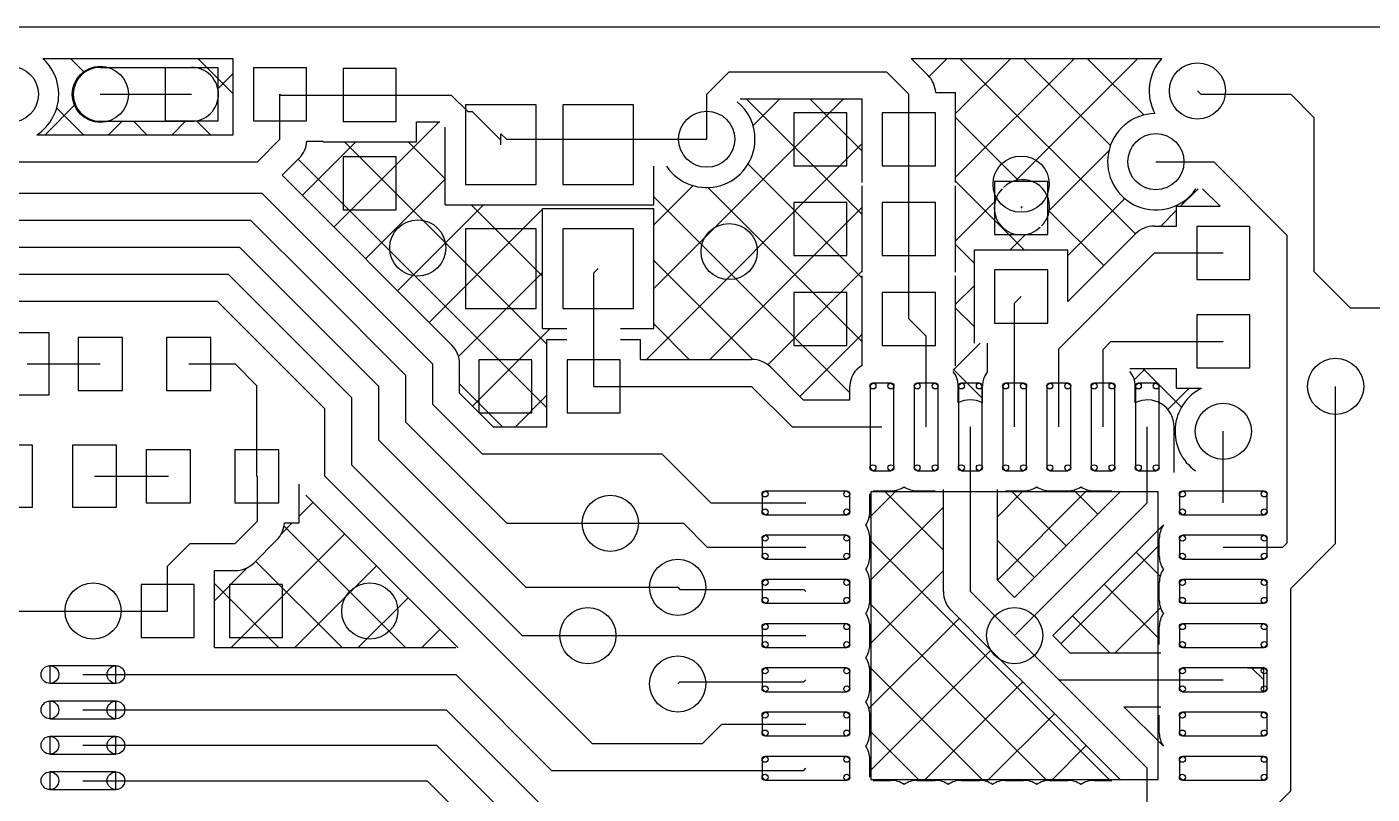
# Model space of a CAD drawing. Extents: x 0 to 2.16, y 0 to 0.69.
# Drawn here: x 0.577 to 1.176, y 0.349 to 0.69 of the extents above; entities that cross this region are included whole.
import ezdxf

# ---------------------------------------------------------------- set-up
doc = ezdxf.new("R2010")
doc.units = 0
doc.layers.get('0').update_dxf_attribs({"linetype": 'CONTINUOUS'})
doc.layers.add('gtl', color=1, linetype='CONTINUOUS')

# ---------------------------------------------------------------- blocks, each defined once
blk = doc.blocks.new('D22')
blk.add_lwpolyline([(-0.01181, -0.01181), (0.01181, -0.01181), (0.01181, 0.01181), (-0.01181, 0.01181)], close=True)
blk = doc.blocks.new('D23')
blk.add_lwpolyline([(-0.01181, -0.01181), (0.01181, -0.01181), (0.01181, 0.01181), (-0.01181, 0.01181)], close=True)
blk = doc.blocks.new('D24')
blk.add_lwpolyline([(-0.00984, -0.01181), (0.00984, -0.01181), (0.00984, 0.01181), (-0.00984, 0.01181)], close=True)
blk = doc.blocks.new('D28')
blk.add_lwpolyline([(-0.00984, -0.01378), (0.00984, -0.01378), (0.00984, 0.01378), (-0.00984, 0.01378)], close=True)
blk = doc.blocks.new('D32')
blk.add_lwpolyline([(0.0147, 0.0039), (-0.0147, 0.0039), (-0.0147, -0.0039), (0.0147, -0.0039)], close=True)
for centre in [(-0.0147, 0), (0.0147, 0)]:
    blk.add_circle(centre, 0.00394)
blk = doc.blocks.new('D34')
blk.add_lwpolyline([(-0.0182, -0.0053), (0.0182, -0.0053), (0.0195, -0.004), (0.0195, 0.004), (0.0182, 0.0053), (-0.0182, 0.0053), (-0.0195, 0.004), (-0.0195, -0.004)], close=True)
for centre in [(-0.0182, 0.004), (0.0182, 0.004), (-0.0182, -0.004), (0.0182, -0.004)]:
    blk.add_circle(centre, 0.00133)
blk = doc.blocks.new('D35')
blk.add_lwpolyline([(0.0053, -0.0182), (0.0053, 0.0182), (0.004, 0.0195), (-0.004, 0.0195), (-0.0053, 0.0182), (-0.0053, -0.0182), (-0.004, -0.0195), (0.004, -0.0195)], close=True)
for centre in [(-0.004, 0.0182), (0.004, 0.0182), (-0.004, -0.0182), (0.004, -0.0182)]:
    blk.add_circle(centre, 0.00133)
blk = doc.blocks.new('D36')
blk.add_lwpolyline([(-0.01575, -0.017715), (0.01575, -0.017715), (0.01575, 0.017715), (-0.01575, 0.017715)], close=True)
blk = doc.blocks.new('D72')
blk.add_lwpolyline([(-0.063975, -0.063975), (0.063975, -0.063975), (0.063975, 0.063975), (-0.063975, 0.063975)], close=True)
blk = doc.blocks.new('D75')
blk.add_circle((0, 0), 0.0125)

msp = doc.modelspace()

# ---------------------------------------------------------------- linework, layer by layer
at = {"layer": 'gtl', "color": 1}
for points in [[(0.06449, 0.69), (2.09, 0.69)], [(0.58436, 0.676), (0.66919, 0.676)], [(0.59679, 0.676), (0.60303, 0.66977)], [(0.61, 0.672), (0.65063, 0.672)], [(0.65336, 0.676), (0.66919, 0.66017)], [(0.66919, 0.642), (0.66919, 0.676)], [(0.97097, 0.676), (1.08263, 0.676)], [(0.97097, 0.676), (0.97848, 0.66848)], [(0.97903, 0.6679), (0.98713, 0.676)], [(0.99081, 0.62312), (1.0437, 0.676)], [(0.99081, 0.6514), (1.01541, 0.676)], [(0.99277, 0.676), (1.0709, 0.59787)], [(1.01759, 0.62161), (1.07198, 0.676)], [(1.02106, 0.676), (1.05977, 0.63728)], [(1.04934, 0.676), (1.07455, 0.6508)], [(0.66239, 0.66239), (0.66919, 0.66919)], [(0.66239, 0.66239), (0.66919, 0.66919)], [(0.88, 0.64), (0.88, 0.66), (0.89, 0.67)], [(0.89, 0.67), (0.96, 0.67), (0.97, 0.66)], [(0.61, 0.66), (0.65063, 0.66)], [(0.69, 0.64), (0.69, 0.66)], [(0.69, 0.66), (0.69032, 0.65969), (0.73, 0.65969)], [(0.73, 0.65969), (0.76622, 0.65969)], [(0.76622, 0.65969), (0.77363, 0.65228)], [(0.97, 0.6), (0.97, 0.66)], [(0.98197, 0.66081), (0.99081, 0.66081)], [(0.99081, 0.62081), (0.99081, 0.66081)], [(1.0985, 0.6615), (1.1, 0.66), (1.14, 0.66)], [(1.14, 0.66), (1.15049, 0.64951)], [(0.58543, 0.642), (0.59889, 0.65546)], [(0.59061, 0.65389), (0.60251, 0.642)], [(0.8564, 0.57356), (0.94084, 0.658)], [(0.89497, 0.658), (0.94919, 0.658)], [(0.89763, 0.658), (0.94919, 0.60645)], [(0.90063, 0.64607), (0.91256, 0.658)], [(0.92592, 0.658), (0.94919, 0.63473)], [(0.94919, 0.62081), (0.94919, 0.658)], [(0.61, 0.648), (0.65063, 0.648)], [(0.61372, 0.642), (0.61972, 0.648)], [(0.62479, 0.648), (0.63079, 0.642)], [(0.642, 0.642), (0.648, 0.648)], [(0.642, 0.642), (0.648, 0.648)], [(0.65287, 0.64821), (0.65908, 0.642)], [(0.71399, 0.60086), (0.76082, 0.64768)], [(0.75081, 0.64768), (0.76125, 0.64768)], [(0.75081, 0.63887), (0.75081, 0.64768)], [(0.77363, 0.65228), (0.7756, 0.65228)], [(0.7756, 0.65228), (0.78835, 0.63953)], [(0.99081, 0.64968), (1.01865, 0.62184)], [(1.15049, 0.58101), (1.15049, 0.64951)], [(0.58176, 0.642), (0.66919, 0.642)], [(0.7636, 0.61084), (0.7636, 0.64534)], [(0.78835, 0.64244), (0.79079, 0.64)], [(0.78835, 0.63953), (0.78835, 0.64244)], [(0.68, 0.63), (0.69, 0.64)], [(0.69985, 0.615), (0.72373, 0.63887)], [(0.70197, 0.63919), (0.70919, 0.63919)], [(0.70919, 0.63887), (0.75081, 0.63887)], [(0.71877, 0.63887), (0.80887, 0.54877)], [(0.74706, 0.63887), (0.7636, 0.62233)], [(0.78835, 0.63756), (0.78835, 0.63953)], [(0.79079, 0.64), (0.88, 0.64)], [(0.85313, 0.542), (0.94919, 0.63806)], [(0.57, 0.63), (0.68, 0.63)], [(0.69091, 0.62394), (0.69849, 0.63152)], [(0.69817, 0.6312), (0.80887, 0.52049)], [(0.89843, 0.62892), (0.94919, 0.57816)], [(1.0325, 0.60824), (1.05904, 0.63477)], [(1.08, 0.63), (1.10572, 0.63)], [(1.10572, 0.63), (1.13849, 0.59723)], [(0.69091, 0.62394), (0.76648, 0.54837)], [(0.8564, 0.61084), (0.8564, 0.628)], [(0.72814, 0.58672), (0.7636, 0.62218)], [(0.8564, 0.60184), (0.87393, 0.61937)], [(0.88056, 0.61851), (0.94919, 0.54988)], [(0.94919, 0.58081), (0.94919, 0.61919)], [(0.99081, 0.62139), (1.02139, 0.59081)], [(0.99081, 0.58081), (0.99081, 0.61919)], [(1.09101, 0.61018), (1.09883, 0.618)], [(1.10075, 0.618), (1.10857, 0.61018)], [(0.49509, 0.616), (0.68188, 0.616)], [(0.68188, 0.616), (0.758, 0.53988)], [(0.8564, 0.61438), (0.94372, 0.52707)], [(0.99081, 0.59483), (1.00839, 0.61241)], [(1.04081, 0.58826), (1.06613, 0.61358)], [(0.74228, 0.57257), (0.78055, 0.61084)], [(0.75642, 0.55843), (0.8069, 0.60891)], [(0.7636, 0.61084), (0.8069, 0.61084)], [(0.77509, 0.61084), (0.8069, 0.57902)], [(0.8069, 0.61084), (0.81309, 0.61084), (0.8564, 0.61084)], [(0.8069, 0.61084), (0.81309, 0.61084)], [(0.8069, 0.60916), (0.8564, 0.60916)], [(0.8069, 0.55572), (0.8069, 0.60916)], [(0.84168, 0.55572), (0.8564, 0.55572), (0.8564, 0.60916)], [(0.88141, 0.542), (0.94919, 0.60978)], [(1.02, 0.60937), (1.02063, 0.61)], [(1.03247, 0.60802), (1.05676, 0.58373)], [(1.0822, 0.60137), (1.08919, 0.60836)], [(1.08919, 0.61018), (1.10857, 0.61018)], [(1.08919, 0.60137), (1.08919, 0.61018)], [(0.46252, 0.56646), (0.50006, 0.604), (0.67691, 0.604)], [(0.67691, 0.604), (0.70546, 0.57546), (0.70546, 0.57546), (0.746, 0.53491)], [(0.97, 0.56), (0.97, 0.6)], [(1.07937, 0.60137), (1.08919, 0.60137)], [(0.99081, 0.59311), (0.99919, 0.58473)], [(1.01508, 0.59081), (1.02176, 0.5975)], [(1.04081, 0.56778), (1.07088, 0.59785)], [(1.13648, 0.45842), (1.13849, 0.46043), (1.13849, 0.59723)], [(0.50503, 0.592), (0.67194, 0.592), (0.734, 0.52994)], [(0.99919, 0.59081), (1.04081, 0.59081)], [(0.99919, 0.54919), (0.99919, 0.59081)], [(1.03677, 0.54677), (1.07937, 0.58937)], [(1.04081, 0.56778), (1.04081, 0.59081)], [(1.07937, 0.58937), (1.11, 0.58937)], [(0.82968, 0.53), (0.82968, 0.58047), (0.83165, 0.58244)], [(0.8564, 0.5861), (0.90051, 0.54199)], [(0.90725, 0.53956), (0.94919, 0.58149)], [(1.15049, 0.58101), (1.1665, 0.565), (1.18, 0.565)], [(0.51, 0.58), (0.66697, 0.58)], [(0.66697, 0.58), (0.68348, 0.56349), (0.68348, 0.56349), (0.722, 0.52497)], [(0.76952, 0.54325), (0.8069, 0.58063)], [(0.94919, 0.53924), (0.94919, 0.57919)], [(0.99081, 0.53919), (0.99081, 0.57919)], [(0.99081, 0.56655), (0.99919, 0.57492)], [(1.01709, 0.51197), (1.01709, 0.56709), (1.02, 0.57)], [(0.518, 0.568), (0.662, 0.568), (0.71, 0.52)], [(0.99081, 0.56482), (0.99919, 0.55645)], [(0.8564, 0.55781), (0.87221, 0.542)], [(0.97, 0.56), (0.97772, 0.55228)], [(0.77577, 0.52121), (0.81028, 0.55572)], [(0.8069, 0.55572), (0.81769, 0.55572)], [(0.92147, 0.52549), (0.94919, 0.55321)], [(0.97772, 0.51197), (0.97772, 0.55228)], [(0.80887, 0.55081), (0.81769, 0.55081)], [(0.80887, 0.512), (0.80887, 0.55081)], [(0.84168, 0.55081), (0.8505, 0.55081)], [(0.8505, 0.542), (0.8505, 0.55081)], [(0.98972, 0.53717), (1.00174, 0.54919)], [(1.00509, 0.53664), (1.00509, 0.54919)], [(1.03677, 0.51197), (1.03677, 0.54677)], [(1.05646, 0.51197), (1.05646, 0.54646), (1.06, 0.55)], [(1.06, 0.55), (1.11, 0.55)], [(0.5774, 0.54), (0.61, 0.54)], [(0.64937, 0.54), (0.67, 0.54)], [(0.67, 0.54), (0.67968, 0.53031)], [(0.758, 0.522), (0.758, 0.53988)], [(0.77, 0.52697), (0.77, 0.53988)], [(0.8505, 0.542), (0.9, 0.542)], [(0.746, 0.514), (0.746, 0.53491)], [(0.90848, 0.53848), (0.923, 0.52397)], [(0.98972, 0.53764), (1.00277, 0.52458)], [(1.06846, 0.538), (1.08919, 0.538)], [(1.07037, 0.53297), (1.0754, 0.538)], [(1.0742, 0.538), (1.09141, 0.5208)], [(1.08919, 0.52919), (1.08919, 0.538)], [(0.67968, 0.49), (0.67968, 0.53031)], [(0.734, 0.506), (0.734, 0.52994)], [(0.77, 0.53108), (0.78908, 0.512)], [(0.82968, 0.53), (0.9, 0.53)], [(0.9, 0.53), (0.91803, 0.51197)], [(0.94372, 0.52397), (0.94372, 0.53013)], [(0.99203, 0.5227), (0.99203, 0.53013)], [(1.00277, 0.5227), (1.00277, 0.53013)], [(1.07077, 0.5227), (1.07077, 0.53013)], [(1.08535, 0.51966), (1.09487, 0.52919)], [(1.08919, 0.52919), (1.1003, 0.52919)], [(1.16, 0.46), (1.16, 0.53)], [(0.722, 0.49497), (0.722, 0.52497)], [(0.758, 0.522), (0.78, 0.5)], [(0.77, 0.52697), (0.78497, 0.512)], [(0.79484, 0.512), (0.80887, 0.52603)], [(0.923, 0.52397), (0.94372, 0.52397)], [(0.71, 0.49), (0.71, 0.52)], [(0.746, 0.514), (0.79094, 0.46905)], [(0.78497, 0.512), (0.80887, 0.512)], [(0.91803, 0.51197), (0.95803, 0.51197)], [(0.9974, 0.43874), (0.9974, 0.51197)], [(1.07614, 0.47811), (1.07614, 0.51197)], [(1.08814, 0.49174), (1.08814, 0.51197)], [(1.11, 0.47811), (1.11, 0.51)], [(0.734, 0.506), (0.79944, 0.44056)], [(0.78, 0.5), (0.86, 0.5)], [(0.86, 0.5), (0.88189, 0.47811)], [(0.722, 0.49497), (0.79791, 0.41906)], [(0.6074, 0.49), (0.64031, 0.49)], [(0.67968, 0.49), (0.68, 0.48968)], [(0.68, 0.47), (0.68, 0.48968)], [(0.69853, 0.46919), (0.69853, 0.48648)], [(0.71, 0.49), (0.82894, 0.37106)], [(0.70152, 0.48151), (0.76935, 0.41368)], [(0.95232, 0.47149), (0.96466, 0.48382)], [(0.95266, 0.47412), (0.95266, 0.4821)], [(0.95404, 0.48348), (0.96202, 0.48348)], [(0.95902, 0.48348), (0.9854, 0.4571)], [(0.97373, 0.48348), (0.9817, 0.48348)], [(0.9854, 0.43874), (0.9854, 0.48417)], [(1.0094, 0.44371), (1.0094, 0.48417)], [(1.0094, 0.44372), (1.04958, 0.48389)], [(1.0094, 0.472), (1.02088, 0.48348)], [(1.0131, 0.48348), (1.02107, 0.48348)], [(1.01559, 0.48348), (1.04006, 0.459)], [(1.01709, 0.43603), (1.06414, 0.48308)], [(1.03279, 0.48348), (1.04076, 0.48348)], [(1.0435, 0.48385), (1.05421, 0.47315)], [(1.05247, 0.48348), (1.06044, 0.48348)], [(0.69853, 0.47225), (0.70465, 0.47838)], [(0.88189, 0.47811), (0.92417, 0.47811)], [(0.95263, 0.44351), (0.9854, 0.47628)], [(1.01709, 0.41906), (1.07614, 0.47811)], [(0.67, 0.46), (0.68, 0.47)], [(0.69054, 0.46427), (0.69546, 0.46919)], [(0.69181, 0.46785), (0.74592, 0.41373)], [(0.69197, 0.46919), (0.69853, 0.46919)], [(0.79094, 0.46905), (0.83709, 0.46905)], [(0.83709, 0.46905), (0.86964, 0.46905)], [(0.86964, 0.46905), (0.88027, 0.45842)], [(1.03406, 0.41906), (1.08331, 0.4683)], [(0.66829, 0.41373), (0.71879, 0.46424)], [(0.67848, 0.45151), (0.68849, 0.46152)], [(0.95266, 0.45444), (0.95266, 0.46241)], [(0.95266, 0.46155), (1.05958, 0.35463)], [(1.0094, 0.46138), (1.02592, 0.44486)], [(1.08151, 0.45444), (1.08151, 0.46241)], [(0.64, 0.45), (0.65, 0.46)], [(0.65, 0.46), (0.67, 0.46)], [(0.88027, 0.45842), (0.92417, 0.45842)], [(1.03768, 0.41543), (1.08151, 0.45926)], [(1.07118, 0.45617), (1.08188, 0.44547)], [(1.11, 0.45842), (1.13648, 0.45842)], [(1.14, 0.44), (1.16, 0.46)], [(0.64, 0.43), (0.64, 0.45)], [(0.66081, 0.43454), (0.67573, 0.44946)], [(0.67917, 0.4522), (0.71764, 0.41373)], [(0.69657, 0.41373), (0.73294, 0.45009)], [(0.66081, 0.448), (0.67, 0.448)], [(0.66081, 0.41373), (0.66081, 0.448)], [(0.95266, 0.41526), (0.9854, 0.448)], [(1.0094, 0.44371), (1.01709, 0.43603)], [(0.66081, 0.44228), (0.68936, 0.41373)], [(0.79944, 0.44056), (0.86709, 0.44056)], [(0.86709, 0.44056), (0.86799, 0.43965)], [(0.86799, 0.43965), (0.92327, 0.43965)], [(0.92327, 0.43965), (0.92417, 0.43874)], [(0.95266, 0.43475), (0.95266, 0.44273)], [(0.9974, 0.43874), (1.01709, 0.41906)], [(1.05703, 0.44203), (1.08151, 0.41756)], [(1.08151, 0.43475), (1.08151, 0.44273)], [(1.14, 0.35), (1.14, 0.44)], [(0.72486, 0.41373), (0.74708, 0.43595)], [(0.95257, 0.43336), (1.03139, 0.35454)], [(1.06191, 0.41137), (1.08204, 0.4315)], [(0.57362, 0.43), (0.60681, 0.43)], [(0.60681, 0.43), (0.64, 0.43)], [(0.95225, 0.38656), (0.99243, 0.42674)], [(0.98892, 0.43025), (1.0086, 0.41057)], [(1.04289, 0.42789), (1.05941, 0.41137)], [(0.75314, 0.41373), (0.76122, 0.42181)], [(0.95266, 0.41507), (0.95266, 0.42304)], [(1.08151, 0.41507), (1.08151, 0.42304)], [(0.66081, 0.41373), (0.76827, 0.41373)], [(0.79791, 0.41906), (0.82709, 0.41906)], [(0.82709, 0.41906), (0.92417, 0.41906)], [(1.01709, 0.41906), (1.03677, 0.39937)], [(1.03406, 0.41906), (1.04174, 0.41137)], [(0.95266, 0.35869), (1.00657, 0.4126)], [(1.0086, 0.41057), (1.02829, 0.39088)], [(1.04174, 0.41137), (1.0822, 0.41137)], [(0.60228, 0.40173), (0.76827, 0.40173), (0.81094, 0.35906)], [(0.95251, 0.40514), (1.00317, 0.35447)], [(0.95266, 0.39538), (0.95266, 0.40336)], [(1.12073, 0.40474), (1.128, 0.40474)], [(1.12261, 0.40474), (1.128, 0.39935)], [(1.128, 0.394), (1.128, 0.40474)], [(0.86709, 0.39755), (0.86799, 0.39846)], [(0.86799, 0.39846), (0.92327, 0.39846)], [(0.92327, 0.39846), (0.92417, 0.39937)], [(0.97689, 0.35463), (1.02071, 0.39846)], [(1.03677, 0.39937), (1.07614, 0.36)], [(1.03677, 0.39937), (1.11, 0.39937)], [(1.02829, 0.39088), (1.06414, 0.35503)], [(1.12073, 0.394), (1.128, 0.394)], [(0.60228, 0.38598), (0.76402, 0.38598)], [(0.76402, 0.38598), (0.8275, 0.3225)], [(0.95266, 0.3757), (0.95266, 0.38367)], [(1.00464, 0.3541), (1.03486, 0.38432)], [(1.06574, 0.38737), (1.0822, 0.38737)], [(1.06574, 0.38737), (1.08331, 0.36981)], [(1.08151, 0.3757), (1.08151, 0.38367)], [(0.87807, 0.37106), (0.8867, 0.37969)], [(0.8867, 0.37969), (0.92417, 0.37969)], [(0.95266, 0.3767), (0.97473, 0.35463)], [(0.60228, 0.37024), (0.75976, 0.37024)], [(0.75976, 0.37024), (0.81, 0.32)], [(0.82894, 0.37106), (0.87807, 0.37106)], [(1.03345, 0.35463), (1.049, 0.37017)], [(0.92323, 0.35906), (0.92417, 0.36)], [(0.95266, 0.35601), (0.95266, 0.36399)], [(1.07614, 0.32614), (1.07614, 0.36)], [(0.60228, 0.35449), (0.75551, 0.35449)], [(0.75551, 0.35449), (0.792, 0.318)], [(0.81094, 0.35906), (0.92323, 0.35906)], [(0.95404, 0.35463), (0.96202, 0.35463)], [(0.97373, 0.35463), (0.9817, 0.35463)], [(0.99341, 0.35463), (1.00139, 0.35463)], [(1.0131, 0.35463), (1.02107, 0.35463)], [(1.03279, 0.35463), (1.04076, 0.35463)], [(1.05247, 0.35463), (1.06044, 0.35463)], [(1.04, 0.25), (1.14, 0.35)]]:
    msp.add_lwpolyline(points, dxfattribs=at)
for points in [[(0.5915, 0.66), (0.5915, 0.66), (0.5915, 0.66, 0.21303), (0.58436, 0.676), (0.58436, 0.676)], [(0.61, 0.672), (0.61, 0.672), (0.61, 0.672, 1), (0.61, 0.648), (0.61, 0.648)], [(0.66263, 0.66), (0.66263, 0.66), (0.66263, 0.66, 0.414214), (0.65063, 0.672), (0.65063, 0.672)], [(1.08263, 0.676), (1.08263, 0.676), (1.08263, 0.676, 0.315651), (1.07947, 0.65149), (1.07947, 0.65149)], [(0.98197, 0.66081), (0.98197, 0.66081), (0.98197, 0.66081, 0.181984), (0.97848, 0.66848), (0.97848, 0.66848)], [(0.98197, 0.66081), (0.98197, 0.66081), (0.98197, 0.66081, 0.181984), (0.97848, 0.66848), (0.97848, 0.66848)], [(0.58176, 0.642), (0.58176, 0.642), (0.58176, 0.642, 0.253288), (0.5915, 0.66), (0.5915, 0.66)], [(0.65063, 0.648), (0.65063, 0.648), (0.65063, 0.648, 0.414214), (0.66263, 0.66), (0.66263, 0.66)], [(0.9015, 0.64), (0.9015, 0.64), (0.9015, 0.64, 0.225155), (0.89361, 0.65664), (0.89361, 0.65664)], [(1.07947, 0.65149), (1.07947, 0.65149), (1.07947, 0.65149, 1.64236), (1.09784, 0.618), (1.09784, 0.618)], [(0.69849, 0.63152), (0.69849, 0.63152), (0.69849, 0.63152, 0.182005), (0.70197, 0.63919), (0.70197, 0.63919)], [(0.69849, 0.63152), (0.69849, 0.63152), (0.69849, 0.63152, 0.182005), (0.70197, 0.63919), (0.70197, 0.63919)], [(0.86216, 0.628), (0.86216, 0.628), (0.86216, 0.628, 0.740466), (0.9015, 0.64), (0.9015, 0.64)], [(1.01152, 0.61786), (1.01152, 0.61786), (1.01152, 0.61786, 0.998577), (1.02848, 0.60088), (1.02848, 0.60088)], [(1.03263, 0.61), (1.03263, 0.61), (1.03263, 0.61, 0.668515), (1.01215, 0.61848), (1.01215, 0.61848)], [(1.02911, 0.60151), (1.02911, 0.60151), (1.02911, 0.60151, 0.198316), (1.03263, 0.61), (1.03263, 0.61)], [(1.07937, 0.60137), (1.07937, 0.60137), (1.07937, 0.60137, 0.199109), (1.07088, 0.59785), (1.07088, 0.59785)], [(1.07937, 0.60137), (1.07937, 0.60137), (1.07937, 0.60137, 0.199109), (1.07088, 0.59785), (1.07088, 0.59785)], [(0.77, 0.53988), (0.77, 0.53988), (0.77, 0.53988, 0.199109), (0.76648, 0.54837), (0.76648, 0.54837)], [(0.77, 0.53988), (0.77, 0.53988), (0.77, 0.53988, 0.199109), (0.76648, 0.54837), (0.76648, 0.54837)], [(0.90848, 0.53848), (0.90848, 0.53848), (0.90848, 0.53848, 0.198099), (0.9, 0.542), (0.9, 0.542)], [(0.90848, 0.53848), (0.90848, 0.53848), (0.90848, 0.53848, 0.198099), (0.9, 0.542), (0.9, 0.542)], [(0.94919, 0.53924), (0.94919, 0.53924), (0.94919, 0.53924, 0.277202), (0.94372, 0.53013), (0.94372, 0.53013)], [(0.99203, 0.53013), (0.99203, 0.53013), (0.99203, 0.53013, 0.172191), (0.98972, 0.53664), (0.98972, 0.53664)], [(1.00509, 0.53664), (1.00509, 0.53664), (1.00509, 0.53664, 0.171964), (1.00277, 0.53013), (1.00277, 0.53013)], [(1.07077, 0.53013), (1.07077, 0.53013), (1.07077, 0.53013, 0.172191), (1.06846, 0.53664), (1.06846, 0.53664)], [(1.1003, 0.52919), (1.1003, 0.52919), (1.1003, 0.52919, 0.565968), (1.09762, 0.49242), (1.09762, 0.49242)], [(1.00277, 0.5227), (1.00277, 0.5227), (1.00277, 0.5227, 0.236265), (0.99203, 0.5227), (0.99203, 0.5227)], [(1.08814, 0.51197), (1.08814, 0.51197), (1.08814, 0.51197, 0.55772), (1.07077, 0.5227), (1.07077, 0.5227)], [(0.96202, 0.48348), (0.96202, 0.48348), (0.96202, 0.48348, 0.152231), (0.96787, 0.4853), (0.96787, 0.4853)], [(0.96787, 0.4853), (0.96787, 0.4853), (0.96787, 0.4853, 0.152312), (0.97373, 0.48348), (0.97373, 0.48348)], [(1.02107, 0.48348), (1.02107, 0.48348), (1.02107, 0.48348, 0.151511), (1.02693, 0.4853), (1.02693, 0.4853)], [(1.02693, 0.4853), (1.02693, 0.4853), (1.02693, 0.4853, 0.152312), (1.03279, 0.48348), (1.03279, 0.48348)], [(1.04076, 0.48348), (1.04076, 0.48348), (1.04076, 0.48348, 0.152231), (1.04661, 0.4853), (1.04661, 0.4853)], [(1.04661, 0.4853), (1.04661, 0.4853), (1.04661, 0.4853, 0.152312), (1.05247, 0.48348), (1.05247, 0.48348)], [(0.95084, 0.46827), (0.95084, 0.46827), (0.95084, 0.46827, 0.152064), (0.95266, 0.47412), (0.95266, 0.47412)], [(0.68849, 0.46152), (0.68849, 0.46152), (0.68849, 0.46152, 0.182005), (0.69197, 0.46919), (0.69197, 0.46919)], [(0.68849, 0.46152), (0.68849, 0.46152), (0.68849, 0.46152, 0.182005), (0.69197, 0.46919), (0.69197, 0.46919)], [(0.95266, 0.46241), (0.95266, 0.46241), (0.95266, 0.46241, 0.151511), (0.95084, 0.46827), (0.95084, 0.46827)], [(1.08333, 0.46827), (1.08333, 0.46827), (1.08333, 0.46827, 0.152312), (1.08151, 0.46241), (1.08151, 0.46241)], [(0.67, 0.448), (0.67, 0.448), (0.67, 0.448, 0.198802), (0.67848, 0.45151), (0.67848, 0.45151)], [(0.67, 0.448), (0.67, 0.448), (0.67, 0.448, 0.198802), (0.67848, 0.45151), (0.67848, 0.45151)], [(0.95084, 0.44858), (0.95084, 0.44858), (0.95084, 0.44858, 0.152312), (0.95266, 0.45444), (0.95266, 0.45444)], [(1.08151, 0.45444), (1.08151, 0.45444), (1.08151, 0.45444, 0.151511), (1.08333, 0.44858), (1.08333, 0.44858)], [(0.95266, 0.44273), (0.95266, 0.44273), (0.95266, 0.44273, 0.152231), (0.95084, 0.44858), (0.95084, 0.44858)], [(1.08333, 0.44858), (1.08333, 0.44858), (1.08333, 0.44858, 0.152064), (1.08151, 0.44273), (1.08151, 0.44273)], [(0.9854, 0.43874), (0.9854, 0.43874), (0.9854, 0.43874, 0.199109), (0.98892, 0.43025), (0.98892, 0.43025)], [(0.9854, 0.43874), (0.9854, 0.43874), (0.9854, 0.43874, 0.199109), (0.98892, 0.43025), (0.98892, 0.43025)], [(0.95084, 0.4289), (0.95084, 0.4289), (0.95084, 0.4289, 0.152064), (0.95266, 0.43475), (0.95266, 0.43475)], [(1.08151, 0.43475), (1.08151, 0.43475), (1.08151, 0.43475, 0.152231), (1.08333, 0.4289), (1.08333, 0.4289)], [(0.95266, 0.42304), (0.95266, 0.42304), (0.95266, 0.42304, 0.151511), (0.95084, 0.4289), (0.95084, 0.4289)], [(1.08333, 0.4289), (1.08333, 0.4289), (1.08333, 0.4289, 0.152312), (1.08151, 0.42304), (1.08151, 0.42304)], [(0.95084, 0.40921), (0.95084, 0.40921), (0.95084, 0.40921, 0.152312), (0.95266, 0.41507), (0.95266, 0.41507)], [(0.95266, 0.40336), (0.95266, 0.40336), (0.95266, 0.40336, 0.152231), (0.95084, 0.40921), (0.95084, 0.40921)], [(0.95084, 0.38953), (0.95084, 0.38953), (0.95084, 0.38953, 0.152064), (0.95266, 0.39538), (0.95266, 0.39538)], [(0.95266, 0.38367), (0.95266, 0.38367), (0.95266, 0.38367, 0.151511), (0.95084, 0.38953), (0.95084, 0.38953)], [(0.95084, 0.36984), (0.95084, 0.36984), (0.95084, 0.36984, 0.152312), (0.95266, 0.3757), (0.95266, 0.3757)], [(1.08151, 0.3757), (1.08151, 0.3757), (1.08151, 0.3757, 0.151511), (1.08333, 0.36984), (1.08333, 0.36984)], [(0.95266, 0.36399), (0.95266, 0.36399), (0.95266, 0.36399, 0.152231), (0.95084, 0.36984), (0.95084, 0.36984)], [(0.96787, 0.35281), (0.96787, 0.35281), (0.96787, 0.35281, 0.152064), (0.96202, 0.35463), (0.96202, 0.35463)], [(0.97373, 0.35463), (0.97373, 0.35463), (0.97373, 0.35463, 0.151511), (0.96787, 0.35281), (0.96787, 0.35281)], [(0.98756, 0.35281), (0.98756, 0.35281), (0.98756, 0.35281, 0.152312), (0.9817, 0.35463), (0.9817, 0.35463)], [(0.99341, 0.35463), (0.99341, 0.35463), (0.99341, 0.35463, 0.152231), (0.98756, 0.35281), (0.98756, 0.35281)], [(1.00724, 0.35281), (1.00724, 0.35281), (1.00724, 0.35281, 0.152064), (1.00139, 0.35463), (1.00139, 0.35463)], [(1.0131, 0.35463), (1.0131, 0.35463), (1.0131, 0.35463, 0.151511), (1.00724, 0.35281), (1.00724, 0.35281)], [(1.02693, 0.35281), (1.02693, 0.35281), (1.02693, 0.35281, 0.152312), (1.02107, 0.35463), (1.02107, 0.35463)], [(1.03279, 0.35463), (1.03279, 0.35463), (1.03279, 0.35463, 0.151511), (1.02693, 0.35281), (1.02693, 0.35281)], [(1.04661, 0.35281), (1.04661, 0.35281), (1.04661, 0.35281, 0.152064), (1.04076, 0.35463), (1.04076, 0.35463)], [(1.05247, 0.35463), (1.05247, 0.35463), (1.05247, 0.35463, 0.151511), (1.04661, 0.35281), (1.04661, 0.35281)]]:
    msp.add_lwpolyline(points, format="xyb", dxfattribs=at)

# ---------------------------------------------------------------- block references
at = {"layer": 'gtl'}
for name, p in [('D75', (0.57, 0.66)), ('D75', (0.61, 0.66)), ('D23', (0.65063, 0.66)), ('D23', (0.69, 0.66)), ('D22', (0.73, 0.65969)), ('D75', (1.0985, 0.6615)), ('D36', (0.78835, 0.63756)), ('D36', (0.83165, 0.63756)), ('D75', (0.88, 0.64)), ('D23', (0.93063, 0.64)), ('D23', (0.97, 0.64)), ('D75', (1.08, 0.63)), ('D22', (0.73, 0.62032)), ('D75', (1.02, 0.62)), ('D22', (1.02, 0.60937)), ('D23', (0.93063, 0.6)), ('D23', (0.97, 0.6)), ('D75', (0.75136, 0.59162)), ('D36', (0.78835, 0.58244)), ('D36', (0.83165, 0.58244)), ('D75', (0.89, 0.59)), ('D22', (1.11, 0.58937)), ('D22', (1.02, 0.57)), ('D23', (0.93063, 0.56)), ('D23', (0.97, 0.56)), ('D22', (1.11, 0.55)), ('D28', (0.5774, 0.54)), ('D24', (0.61, 0.54)), ('D24', (0.64937, 0.54)), ('D23', (0.79031, 0.53)), ('D23', (0.82968, 0.53)), ('D75', (1.16, 0.53)), ('D35', (0.95803, 0.51197)), ('D35', (0.97772, 0.51197)), ('D35', (0.9974, 0.51197)), ('D35', (1.01709, 0.51197)), ('D35', (1.03677, 0.51197)), ('D35', (1.05646, 0.51197)), ('D35', (1.07614, 0.51197)), ('D75', (1.11, 0.51)), ('D28', (0.57, 0.49)), ('D28', (0.6074, 0.49)), ('D24', (0.64031, 0.49)), ('D24', (0.67968, 0.49)), ('D75', (0.83709, 0.46905)), ('D34', (0.92417, 0.47811)), ('D72', (1.01709, 0.41906)), ('D34', (1.11, 0.47811)), ('D34', (0.92417, 0.45842)), ('D34', (1.11, 0.45842)), ('D75', (0.86709, 0.44056)), ('D34', (0.92417, 0.43874)), ('D34', (1.11, 0.43874)), ('D75', (0.60681, 0.43)), ('D23', (0.64, 0.43)), ('D23', (0.67937, 0.43)), ('D75', (0.73, 0.43)), ('D75', (0.82709, 0.41906)), ('D75', (1.01709, 0.41906)), ('D34', (0.92417, 0.41906)), ('D34', (1.11, 0.41906)), ('D75', (0.86709, 0.39755)), ('D32', (0.60228, 0.40173)), ('D34', (0.92417, 0.39937)), ('D34', (1.11, 0.39937)), ('D32', (0.60228, 0.38598)), ('D34', (0.92417, 0.37969)), ('D34', (1.11, 0.37969)), ('D32', (0.60228, 0.37024)), ('D34', (0.92417, 0.36)), ('D34', (1.11, 0.36)), ('D32', (0.60228, 0.35449))]:
    msp.add_blockref(name, p, dxfattribs=at)

doc.saveas('drawing.dxf')
